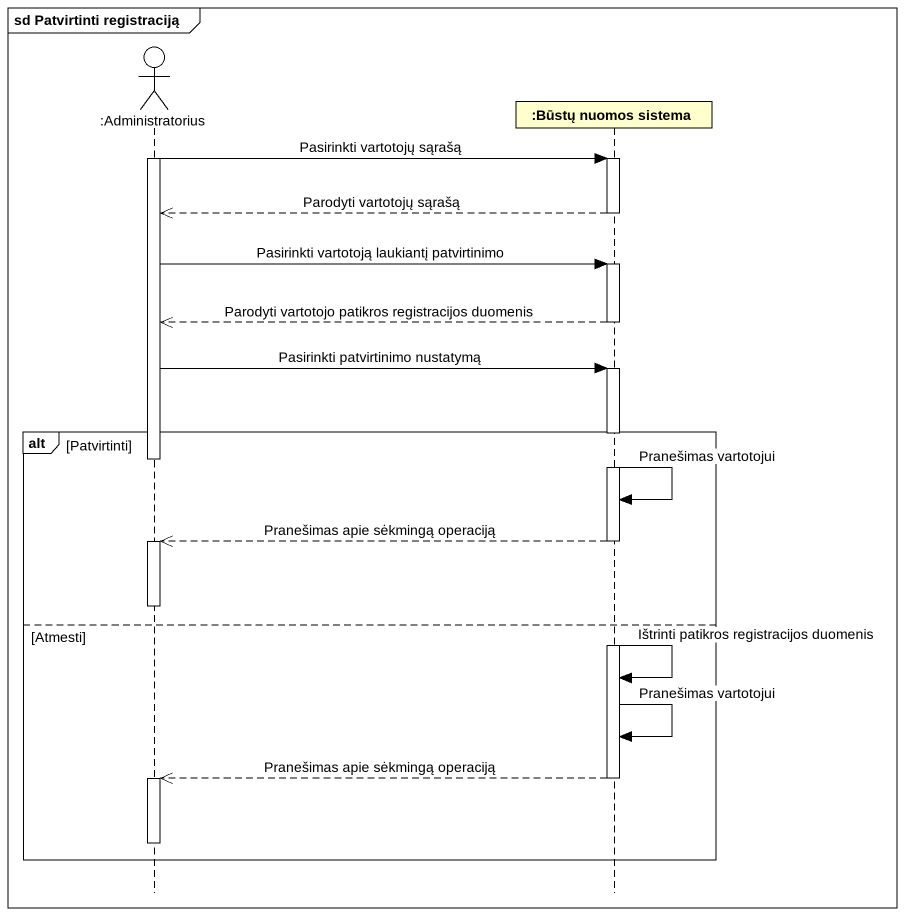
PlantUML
@startuml
mainframe sd Patvirtinti registraciją
hide footbox
actor ":Administratorius" as Administratorius
participant ":Būstų nuomos sistema" as Būstų_nuomos_sistema

activate Administratorius
Administratorius -> Būstų_nuomos_sistema : Pasirinkti vartotojų sąrašą
activate Būstų_nuomos_sistema
Būstų_nuomos_sistema -->> Administratorius : Parodyti vartotojų sąrašą
deactivate Būstų_nuomos_sistema
Administratorius -> Būstų_nuomos_sistema : Pasirinkti vartotoją laukiantį patvirtinimo
activate Būstų_nuomos_sistema
Būstų_nuomos_sistema -->> Administratorius : Parodyti vartotojo patikros registracijos duomenis
deactivate Būstų_nuomos_sistema
Administratorius -> Būstų_nuomos_sistema : Pasirinkti patvirtinimo nustatymą
activate Būstų_nuomos_sistema
alt Patvirtinti
  deactivate Administratorius
  Būstų_nuomos_sistema -> Būstų_nuomos_sistema : Pranešimas vartotojui
  Būstų_nuomos_sistema -->> Administratorius : Pranešimas apie sėkmingą operaciją
  activate Administratorius
  deactivate Administratorius
else Atmesti
  Būstų_nuomos_sistema -> Būstų_nuomos_sistema : Ištrinti patikros registracijos duomenis
  Būstų_nuomos_sistema -> Būstų_nuomos_sistema : Pranešimas vartotojui
  Būstų_nuomos_sistema -->> Administratorius : Pranešimas apie sėkmingą operaciją
  deactivate Būstų_nuomos_sistema
  activate Administratorius
  deactivate Administratorius
end
@enduml
